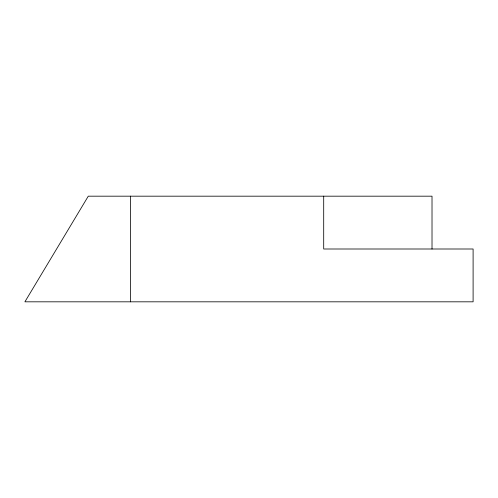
<?xml version="1.0" encoding="UTF-8"?>
<svg xmlns="http://www.w3.org/2000/svg" width="498" height="498" viewBox="0 0 498 498"><rect width="100%" height="100%" fill="white"/><g stroke="black" fill="none" stroke-linecap="round" stroke-linejoin="round"><path stroke-width="0.75" d="M432.015 249L432.015 196.181L88.283 196.181L24.9 301.819L473.1 301.819L473.1 249L323.7 249L323.7 196.181M130.544 196.181L130.544 301.819"/></g></svg>
